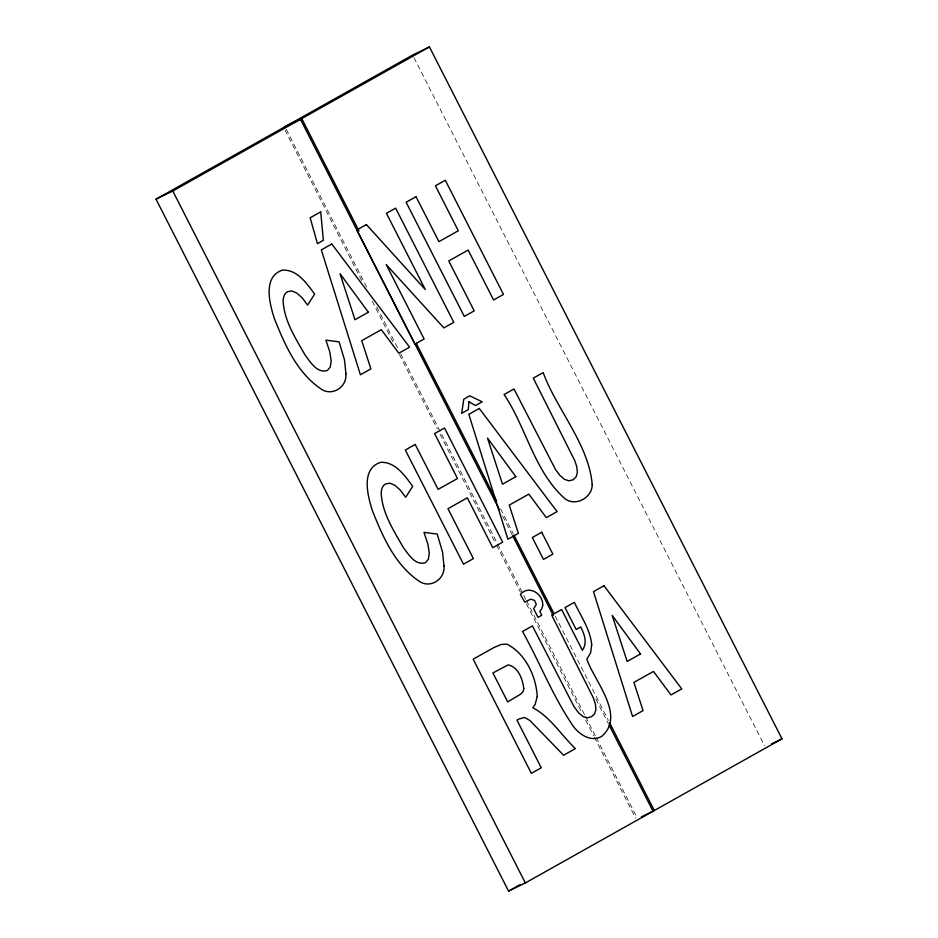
<?xml version="1.0" encoding="UTF-8"?>
<svg xmlns="http://www.w3.org/2000/svg" width="938" height="938" viewBox="0 0 938 938"><rect width="100%" height="100%" fill="white"/><g stroke="black" fill="none" stroke-linecap="round" stroke-linejoin="round"><path stroke-width="0.7" stroke-dasharray="4.69 3.52" d="M413.975 57.664L764.54 745.675M500.646 508.959L513.285 533.757M555.19 616.008L608.41 720.454M502.698 516.205L512.007 534.484M595.818 698.974L608.457 723.784M286.301 129.362L367.462 288.634M376.771 306.914L398.052 348.69M400.714 353.907L525.772 599.347M526.441 600.66L584.984 715.542M585.64 716.843L595.618 736.436M596.287 737.737L636.867 817.373M285.023 130.077L362.854 282.83M372.163 301.11L393.444 342.886M399.436 354.634L437.354 429.041M440.016 434.271L495.885 543.934M496.554 545.236L520.496 592.241M526.488 603.99L581.701 712.341M585.687 720.185L593.672 735.849M594.34 737.151L635.577 818.088"/><path stroke-width="1.41" d="M156.013 199.173L412.65 55.049L429.428 46.9L781.987 738.827L525.35 882.951L508.572 891.1L156.013 199.173L172.791 191.024L429.428 46.9M508.572 891.1L520.062 884.651M284.976 126.747L301.755 118.598L358.961 230.877M283.686 127.474L300.477 119.325L499.368 509.674M771.657 743.846L781.987 738.827M641.404 816.892L654.314 810.526L609.747 723.057M416.167 343.156L496.659 501.127M513.954 535.07L553.866 613.393M512.676 535.786L553.244 615.422M609.125 725.086L653.024 811.253M172.791 191.024L525.35 882.951M591.69 644.711L590.694 652.602L586.871 659.133C594.071 680.941 625.974 715.26 601.809 736.283C591.468 742.462 580.001 735.029 573.599 726.68C553.068 697.04 540.03 662.885 522.525 631.473L532.421 625.916L574.009 706.619L578.582 712.774L583.014 716.515L587.305 717.84L591.468 716.749L594.54 713.912L595.876 709.82L595.478 704.473L593.332 697.872L551.708 615.082L561.604 609.524L582.357 650.257C587.68 643.069 584.339 634.018 580.704 626.947L576.155 629.492L565.016 607.613L574.408 602.337C580.645 616.137 590.272 629.222 591.69 644.711M468.988 401.827L468.25 409.66L461.672 413.353L463.794 399.142L469.75 395.801L482.191 401.827L475.601 405.521L468.988 401.827M345.923 373.734C347.224 387.277 331.595 397.173 320.397 388.508C296.701 372.187 284.648 344.281 274.318 318.439C269.569 303.537 262.476 276.44 282.655 270.097C297.393 269.534 306.937 283.604 314.629 294.11L307.605 305.061L302.224 297.874L296.842 293.09L291.824 290.944L287.52 291.706A19.663 11.162 64.1 0 0 283.112 300.77C284.062 320.761 295.622 338.372 305.237 355.268C310.326 362.009 317.361 373.734 327.385 370.475L330.317 366.957L331.196 360.825L329.813 351.938L325.92 340.154L339.122 341.854L344.481 359.793L345.923 373.734M443.991 565.954C445.28 579.496 429.663 589.392 418.454 580.728C394.769 564.406 382.716 536.501 372.386 510.659C367.637 495.745 360.544 468.66 380.722 462.305C395.461 461.754 405.005 475.824 412.697 486.33L405.673 497.281L400.28 490.093L394.91 485.298L389.891 483.164L385.588 483.926A19.663 11.162 64.1 0 0 381.18 492.989C382.129 512.969 393.69 530.58 403.305 547.487C408.393 554.229 415.428 565.954 425.453 562.694L428.385 559.165L429.264 553.045L427.88 544.157L423.988 532.374L437.19 534.074L442.548 552.001L443.991 565.954M537.251 696.547L535.094 704.544L532.819 707.721C550.489 717.078 561.252 735.146 575.416 748.606L563.574 755.254L530.005 720.572L524.6 717.488L518.972 719L516.967 720.126L541.249 767.788L531.354 773.346L473.186 659.18L494.009 647.49L501.185 644.453L506.989 644.148C525.55 653.68 536.114 676.204 537.251 696.547M592.218 484.7C592.195 497.562 576.014 506.649 565.356 499.028C534.566 472.447 526.206 427.236 504.093 394.535L513.989 388.977L555.589 469.68L559.88 475.402L564.348 479.236L568.791 480.831L573.048 479.81L576.225 476.727L577.351 472.236L576.788 466.807L574.912 460.933L533.276 378.143L543.172 372.585C556.621 409.496 588.853 444.26 592.218 484.7M523.791 688.609L523.181 691.4L520.602 694.202L507.681 701.905L492.919 672.945L508.056 664.936C518.245 666.707 522.736 679.417 523.791 688.609M542.703 605.397L541.847 608.551L539.796 611.365L541.777 615.258L538.025 617.356L533.663 608.785L536.29 604.412L534.59 600.437L530.674 599.136L524.823 602.243L520.414 594.504C528.821 584.304 543.395 594.071 542.703 605.397M320.702 211.882L310.173 217.792L317.419 243.669L323.376 240.327L320.702 211.882M331.782 244.009L321.324 249.883L360.403 374.766L370.897 368.88L361.74 340.67L381.32 329.672L398.814 353.204L409.578 347.154L331.782 244.009M366.383 224.581L356.757 229.986L414.924 344.152L424.117 338.993L386.186 264.539L443.873 327.901L453.804 322.32L395.637 208.154L386.444 213.313L425.289 289.561L366.383 224.581M416.026 196.71L406.131 202.256L464.298 316.423L474.194 310.865L448.763 260.952L468.144 250.059L493.587 299.984L503.483 294.426L445.304 180.26L435.42 185.818L458.307 230.748L438.925 241.641L416.026 196.71M368.341 312.225L354.974 319.729L340.013 273.65L368.341 312.225M415.217 444.448L405.322 450.006L463.489 564.172L473.385 558.614L447.954 508.701L467.335 497.808L492.767 547.722L502.662 542.164L444.495 428.009L434.599 433.567L457.498 478.497L438.105 489.378L415.217 444.448M479.295 408.464L468.836 414.338L507.915 539.221L518.409 533.323L509.24 505.125L528.833 494.127L546.326 517.647L557.09 511.609L479.295 408.464M515.853 476.668L502.487 484.184L487.514 438.105L515.853 476.668M541.718 532.256L532.327 537.533L543.477 559.411L552.869 554.135L541.718 532.256M603.955 585.746L593.496 591.62L632.575 716.503L643.069 710.605L633.9 682.407L653.493 671.409L670.987 694.929L681.75 688.891L603.955 585.746M640.513 653.95L627.147 661.466L612.174 615.387L640.513 653.95"/></g></svg>
